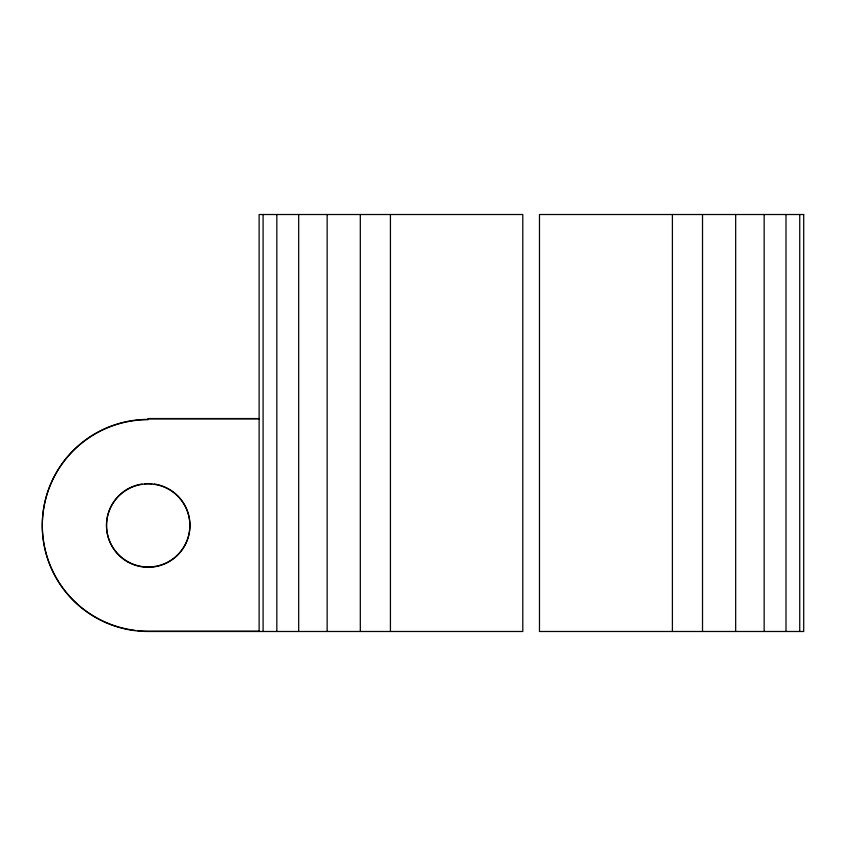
<?xml version="1.0" encoding="UTF-8"?>
<svg xmlns="http://www.w3.org/2000/svg" width="846" height="846" viewBox="0 0 846 846"><rect width="100%" height="100%" fill="white"/><g stroke="black" fill="none" stroke-linecap="round" stroke-linejoin="round"><path stroke-width="1.27" d="M259.13 418.559L148.209 418.559L148.209 419.669A105.909 105.909 0 0 0 42.3 525.578A105.909 105.909 0 0 0 148.209 631.486L522.796 631.486L522.796 214.514L259.13 214.514L259.13 631.486M148.209 418.833L259.13 418.833M259.13 631.211L148.209 631.211A105.909 105.909 0 0 1 137.686 630.693M799.734 214.514L799.734 631.486M785.997 214.514L785.997 631.486M764.15 214.514L764.15 631.486M735.671 214.514L735.671 631.486M702.518 214.514L702.518 631.486M672.401 214.514L672.401 631.486M390.429 214.514L390.429 631.486M360.311 214.514L360.311 631.486M327.148 214.514L327.148 631.486M298.68 214.514L298.68 631.486M276.832 214.514L276.832 631.486M263.095 214.514L263.095 631.486M154.258 484.039A41.697 41.697 0 0 1 183.265 547.88A41.697 41.697 0 0 1 113.153 547.88A41.697 41.697 0 0 1 142.17 484.039M144.592 483.764A41.697 41.697 0 0 1 151.836 483.764M135.043 630.386A105.909 105.909 0 0 1 42.501 518.704A105.909 105.909 0 0 1 148.209 419.383M803.7 214.514L539.473 214.514L539.473 631.486L803.7 631.486L803.7 214.514M127.365 561.691A41.697 41.697 0 0 0 189.906 525.578A41.697 41.697 0 0 0 127.365 489.464A41.697 41.697 0 0 0 127.365 561.691"/></g></svg>
